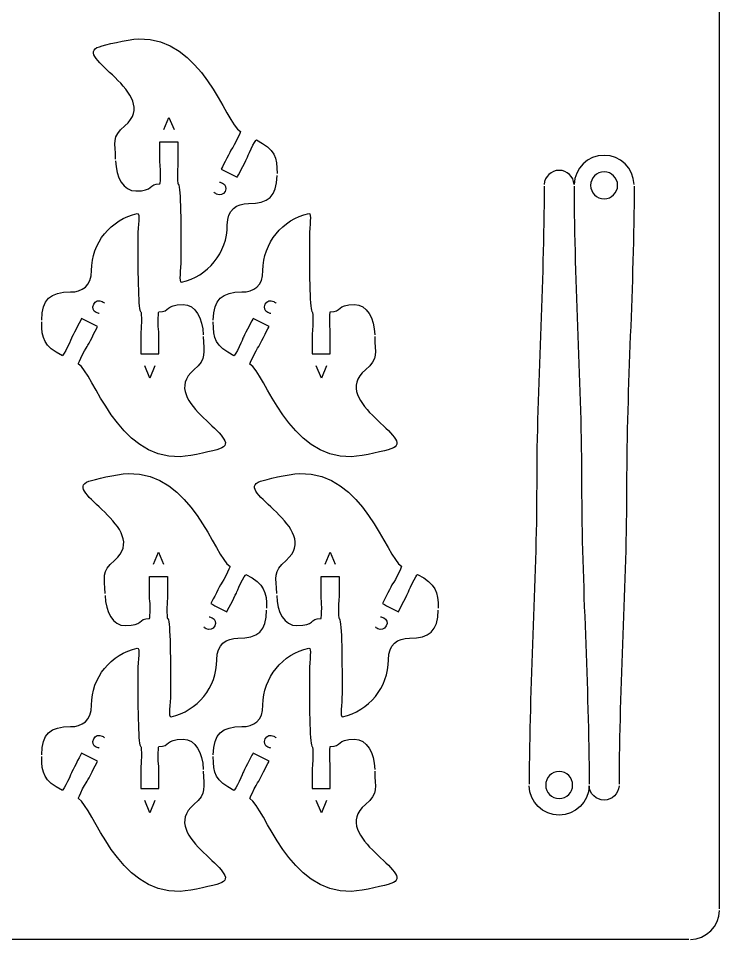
# Model space of a CAD drawing. Extents: x 0 to 300, y 0 to 300.
# Drawn here: x 183 to 300, y 0.1 to 153.7 of the extents above; entities that cross this region are included whole.
import ezdxf

# ---------------------------------------------------------------- set-up
doc = ezdxf.new("R2010")
doc.units = 0
doc.header["$MEASUREMENT"] = 0
doc.layers.add('DEFAULT', color=7, linetype='CONTINUOUS')

msp = doc.modelspace()

# ---------------------------------------------------------------- linework, layer by layer
at = {"layer": 'DEFAULT', "color": 1}
for points in [[(300, 5.25), (300, 294.95)], [(294.85, 0.1), (5.15, 0.1)]]:
    msp.add_lwpolyline(points, dxfattribs=at)
at = {"layer": 'DEFAULT', "color": 250}
for points in [[(207.31, 135.15), (208.15, 137.17), (209, 135.15)], [(205.8, 95.74), (204.97, 93.71), (204.11, 95.74)], [(234.42, 95.74), (233.58, 93.71), (232.73, 95.74)], [(205.57, 62.68), (206.41, 64.71), (207.26, 62.68)], [(234.19, 62.68), (235.02, 64.71), (235.88, 62.68)], [(205.8, 23.27), (204.97, 21.25), (204.11, 23.27)], [(234.42, 23.27), (233.58, 21.25), (232.73, 23.27)]]:
    msp.add_lwpolyline(points, dxfattribs=at)
at = {"layer": 'DEFAULT', "color": 1}
for points, knots in [([(199.26, 130.25), (199.23, 133.02), (198.53, 133.87), (200.81, 135.8), (207.15, 141.18), (191.57, 147.4), (196.55, 148.98), (197.41, 149.25), (201.05, 150.2), (203.11, 150.28), (213.65, 150.69), (217.52, 136.34), (220.07, 134.82), (220.12, 134.79), (219.8, 134.08), (219.36, 133.21), (218.92, 132.35), (218.56, 131.86), (218.48, 131.7), (218.08, 130.92), (216.88, 128.58), (216.88, 128.58), (217.77, 128.13), (218.66, 127.67), (219.55, 127.22), (219.55, 127.22), (220.75, 129.56), (221.15, 130.34), (221.23, 130.49), (221.41, 131.08), (221.85, 131.94), (222.3, 132.8), (222.69, 133.48), (222.74, 133.45), (225.85, 131.86), (226.18, 130.56), (226.19, 127.81)], [0, 0, 0, 0, 1, 1, 1, 2, 2, 2, 3, 3, 3, 4, 4, 4, 5, 5, 5, 6, 6, 6, 7, 7, 7, 15.50187, 15.50187, 15.50187, 16.50187, 16.50187, 16.50187, 17.50187, 17.50187, 17.50187, 18.50187, 18.50187, 18.50187, 19.50187, 19.50187, 19.50187, 19.50187]), ([(199.26, 129.95), (199.3, 127.16), (200.55, 124.92), (202.62, 124.92), (205.71, 124.92), (204.63, 126.12), (206.66, 126.12), (206.71, 126.12), (206.76, 126.9), (206.76, 127.87), (206.76, 128.84), (206.66, 129.44), (206.66, 129.62), (206.66, 130.79), (206.66, 131.95), (206.66, 133.12), (207.66, 133.12), (208.66, 133.12), (209.66, 133.12), (209.66, 131.95), (209.66, 130.79), (209.66, 129.62), (209.66, 129.44), (209.56, 128.84), (209.56, 127.87), (209.56, 126.9), (209.6, 126.12), (209.66, 126.12), (210.09, 126.12), (210.16, 120.51), (210.16, 113.58), (210.16, 111.74), (209.72, 109.63), (210.25, 109.73), (214.62, 110.69), (217.89, 114.58), (217.89, 119.24), (217.89, 121.84), (219.43, 122.81), (221.41, 122.81), (224.75, 122.81), (226.15, 124.01), (226.19, 127.51)], [0, 0, 0, 0, 1, 1, 1, 2, 2, 2, 3, 3, 3, 4, 4, 4, 13.92, 13.92, 13.92, 22.42, 22.42, 22.42, 32.34, 32.34, 32.34, 33.34, 33.34, 33.34, 34.34, 34.34, 34.34, 35.34, 35.34, 35.34, 36.34, 36.34, 36.34, 37.34, 37.34, 37.34, 38.34, 38.34, 38.34, 39.34, 39.34, 39.34, 39.34]), ([(285.73, 126.01), (285.66, 128.7), (283.45, 130.86), (280.74, 130.86), (278.02, 130.86), (275.82, 128.7), (275.74, 126.01)], [0, 0, 0, 0, 1, 1, 1, 2, 2, 2, 2]), ([(275.73, 126.01), (275.66, 127.32), (274.57, 128.36), (273.24, 128.36), (271.91, 128.36), (270.82, 127.32), (270.75, 126.01)], [0, 0, 0, 0, 1, 1, 1, 2, 2, 2, 2]), ([(270.74, 125.71), (270.73, 109.09), (269.49, 92.48), (269.49, 75.86), (269.49, 59.24), (268.24, 42.62), (268.24, 26.01)], [0, 0, 0, 0, 1, 1, 1, 2, 2, 2, 2]), ([(275.74, 125.71), (275.74, 109.09), (276.99, 92.48), (276.99, 75.86), (276.99, 59.24), (278.23, 42.63), (278.24, 26.01)], [0, 0, 0, 0, 1, 1, 1, 2, 2, 2, 2]), ([(285.74, 125.71), (285.73, 109.09), (284.49, 92.48), (284.49, 75.86), (284.49, 59.24), (283.24, 42.63), (283.24, 26.01)], [0, 0, 0, 0, 1, 1, 1, 2, 2, 2, 2]), ([(186.93, 103.38), (186.97, 106.88), (188.37, 108.08), (191.71, 108.08), (193.69, 108.08), (195.23, 109.05), (195.23, 111.65), (195.23, 116.31), (198.5, 120.2), (202.87, 121.16), (203.4, 121.26), (202.96, 119.15), (202.96, 117.31), (202.96, 110.38), (203.03, 104.77), (203.46, 104.77), (203.52, 104.77), (203.56, 103.99), (203.56, 103.02), (203.56, 102.05), (203.46, 101.44), (203.46, 101.27), (203.46, 100.1), (203.46, 98.93), (203.46, 97.77), (204.46, 97.77), (205.46, 97.77), (206.46, 97.77), (206.46, 98.93), (206.46, 100.1), (206.46, 101.27), (206.46, 101.44), (206.36, 102.05), (206.36, 103.02), (206.36, 103.99), (206.41, 104.77), (206.46, 104.77), (208.49, 104.77), (207.41, 105.97), (210.5, 105.97), (212.57, 105.97), (213.82, 103.73), (213.86, 100.94)], [0, 0, 0, 0, 1, 1, 1, 2, 2, 2, 3, 3, 3, 4, 4, 4, 5, 5, 5, 6, 6, 6, 7, 7, 7, 16.92, 16.92, 16.92, 25.42, 25.42, 25.42, 35.34, 35.34, 35.34, 36.34, 36.34, 36.34, 37.34, 37.34, 37.34, 38.34, 38.34, 38.34, 39.34, 39.34, 39.34, 39.34]), ([(215.55, 103.38), (215.58, 106.88), (216.99, 108.08), (220.32, 108.08), (222.3, 108.08), (223.84, 109.05), (223.84, 111.65), (223.84, 116.31), (227.11, 120.2), (231.48, 121.16), (232.01, 121.26), (231.57, 119.15), (231.57, 117.31), (231.57, 110.38), (231.64, 104.77), (232.07, 104.77), (232.13, 104.77), (232.17, 103.99), (232.17, 103.02), (232.17, 102.05), (232.07, 101.44), (232.07, 101.27), (232.07, 100.1), (232.07, 98.93), (232.07, 97.77), (233.07, 97.77), (234.07, 97.77), (235.07, 97.77), (235.07, 98.93), (235.07, 100.1), (235.07, 101.27), (235.07, 101.44), (234.97, 102.05), (234.97, 103.02), (234.97, 103.99), (235.02, 104.77), (235.07, 104.77), (237.1, 104.77), (236.02, 105.97), (239.11, 105.97), (241.19, 105.97), (242.43, 103.73), (242.47, 100.94)], [0, 0, 0, 0, 1, 1, 1, 2, 2, 2, 3, 3, 3, 4, 4, 4, 5, 5, 5, 6, 6, 6, 7, 7, 7, 16.92, 16.92, 16.92, 25.42, 25.42, 25.42, 35.34, 35.34, 35.34, 36.34, 36.34, 36.34, 37.34, 37.34, 37.34, 38.34, 38.34, 38.34, 39.34, 39.34, 39.34, 39.34]), ([(213.86, 100.64), (213.88, 97.87), (214.58, 97.02), (212.31, 95.09), (205.97, 89.71), (221.55, 83.49), (216.57, 81.91), (215.71, 81.64), (212.07, 80.69), (210.01, 80.61), (199.47, 80.2), (195.6, 94.55), (193.05, 96.07), (193, 96.1), (193.32, 96.81), (193.76, 97.68), (194.2, 98.54), (194.56, 99.03), (194.64, 99.19), (195.04, 99.97), (196.24, 102.3), (196.24, 102.3), (195.35, 102.76), (194.46, 103.21), (193.57, 103.67), (193.57, 103.67), (192.37, 101.33), (191.97, 100.55), (191.89, 100.4), (191.71, 99.81), (191.26, 98.95), (190.82, 98.09), (190.43, 97.41), (190.38, 97.44), (187.26, 99.03), (186.94, 100.33), (186.93, 103.08)], [0, 0, 0, 0, 1, 1, 1, 2, 2, 2, 3, 3, 3, 4, 4, 4, 5, 5, 5, 6, 6, 6, 7, 7, 7, 15.50187, 15.50187, 15.50187, 16.50187, 16.50187, 16.50187, 17.50187, 17.50187, 17.50187, 18.50187, 18.50187, 18.50187, 19.50187, 19.50187, 19.50187, 19.50187]), ([(242.47, 100.64), (242.5, 97.87), (243.2, 97.02), (240.92, 95.09), (234.58, 89.71), (250.16, 83.49), (245.18, 81.91), (244.32, 81.64), (240.68, 80.69), (238.62, 80.61), (228.08, 80.2), (224.21, 94.55), (221.66, 96.07), (221.61, 96.1), (221.93, 96.81), (222.37, 97.68), (222.81, 98.54), (223.18, 99.03), (223.25, 99.19), (223.66, 99.97), (224.85, 102.3), (224.85, 102.3), (223.96, 102.76), (223.07, 103.21), (222.18, 103.67), (222.18, 103.67), (220.98, 101.33), (220.58, 100.55), (220.51, 100.4), (220.32, 99.81), (219.88, 98.95), (219.44, 98.09), (219.04, 97.41), (218.99, 97.44), (215.88, 99.03), (215.56, 100.33), (215.55, 103.08)], [0, 0, 0, 0, 1, 1, 1, 2, 2, 2, 3, 3, 3, 4, 4, 4, 5, 5, 5, 6, 6, 6, 7, 7, 7, 15.50187, 15.50187, 15.50187, 16.50187, 16.50187, 16.50187, 17.50187, 17.50187, 17.50187, 18.50187, 18.50187, 18.50187, 19.50187, 19.50187, 19.50187, 19.50187]), ([(197.52, 57.78), (197.49, 60.55), (196.79, 61.4), (199.07, 63.33), (205.41, 68.71), (189.83, 74.93), (194.81, 76.51), (195.67, 76.78), (199.31, 77.73), (201.37, 77.81), (211.91, 78.22), (215.78, 63.87), (218.33, 62.35), (218.38, 62.32), (218.06, 61.61), (217.62, 60.74), (217.18, 59.88), (216.82, 59.39), (216.74, 59.23), (216.34, 58.45), (215.14, 56.12), (215.14, 56.12), (216.03, 55.66), (216.92, 55.21), (217.81, 54.75), (217.81, 54.75), (219.01, 57.09), (219.41, 57.87), (219.49, 58.02), (219.67, 58.61), (220.11, 59.47), (220.56, 60.33), (220.95, 61.01), (221, 60.98), (224.11, 59.39), (224.44, 58.09), (224.45, 55.34)], [0, 0, 0, 0, 1, 1, 1, 2, 2, 2, 3, 3, 3, 4, 4, 4, 5, 5, 5, 6, 6, 6, 7, 7, 7, 15.50187, 15.50187, 15.50187, 16.50187, 16.50187, 16.50187, 17.50187, 17.50187, 17.50187, 18.50187, 18.50187, 18.50187, 19.50187, 19.50187, 19.50187, 19.50187]), ([(226.13, 57.78), (226.1, 60.55), (225.41, 61.4), (227.69, 63.33), (234.02, 68.71), (218.45, 74.93), (223.43, 76.51), (224.28, 76.78), (227.92, 77.73), (229.99, 77.81), (240.53, 78.22), (244.4, 63.87), (246.94, 62.35), (246.99, 62.32), (246.68, 61.61), (246.23, 60.74), (245.79, 59.88), (245.43, 59.39), (245.35, 59.23), (244.95, 58.45), (243.75, 56.12), (243.75, 56.12), (244.64, 55.66), (245.53, 55.21), (246.42, 54.75), (246.42, 54.75), (247.62, 57.09), (248.02, 57.87), (248.1, 58.02), (248.29, 58.61), (248.73, 59.47), (249.17, 60.33), (249.56, 61.01), (249.61, 60.98), (252.73, 59.39), (253.05, 58.09), (253.06, 55.34)], [0, 0, 0, 0, 1, 1, 1, 2, 2, 2, 3, 3, 3, 4, 4, 4, 5, 5, 5, 6, 6, 6, 7, 7, 7, 15.50187, 15.50187, 15.50187, 16.50187, 16.50187, 16.50187, 17.50187, 17.50187, 17.50187, 18.50187, 18.50187, 18.50187, 19.50187, 19.50187, 19.50187, 19.50187]), ([(197.52, 57.48), (197.56, 54.69), (198.81, 52.45), (200.88, 52.45), (203.97, 52.45), (202.89, 53.65), (204.92, 53.65), (204.97, 53.65), (205.02, 54.43), (205.02, 55.4), (205.02, 56.37), (204.92, 56.98), (204.92, 57.15), (204.92, 58.32), (204.92, 59.49), (204.92, 60.65), (205.92, 60.65), (206.92, 60.65), (207.92, 60.65), (207.92, 59.49), (207.92, 58.32), (207.92, 57.15), (207.92, 56.98), (207.82, 56.37), (207.82, 55.4), (207.82, 54.43), (207.86, 53.65), (207.92, 53.65), (208.35, 53.65), (208.42, 48.04), (208.42, 41.11), (208.42, 39.27), (207.98, 37.16), (208.51, 37.26), (212.88, 38.22), (216.15, 42.11), (216.15, 46.77), (216.15, 49.37), (217.69, 50.34), (219.67, 50.34), (223.01, 50.34), (224.41, 51.54), (224.45, 55.04)], [0, 0, 0, 0, 1, 1, 1, 2, 2, 2, 3, 3, 3, 4, 4, 4, 13.92, 13.92, 13.92, 22.42, 22.42, 22.42, 32.34, 32.34, 32.34, 33.34, 33.34, 33.34, 34.34, 34.34, 34.34, 35.34, 35.34, 35.34, 36.34, 36.34, 36.34, 37.34, 37.34, 37.34, 38.34, 38.34, 38.34, 39.34, 39.34, 39.34, 39.34]), ([(226.14, 57.48), (226.18, 54.69), (227.42, 52.45), (229.49, 52.45), (232.59, 52.45), (231.51, 53.65), (233.53, 53.65), (233.59, 53.65), (233.63, 54.43), (233.63, 55.4), (233.63, 56.37), (233.53, 56.98), (233.53, 57.15), (233.53, 58.32), (233.53, 59.49), (233.53, 60.65), (234.53, 60.65), (235.53, 60.65), (236.53, 60.65), (236.53, 59.49), (236.53, 58.32), (236.53, 57.15), (236.53, 56.98), (236.43, 56.37), (236.43, 55.4), (236.43, 54.43), (236.48, 53.65), (236.53, 53.65), (236.97, 53.65), (237.03, 48.04), (237.03, 41.11), (237.03, 39.27), (236.59, 37.16), (237.12, 37.26), (241.49, 38.22), (244.76, 42.11), (244.76, 46.77), (244.76, 49.37), (246.3, 50.34), (248.28, 50.34), (251.62, 50.34), (253.02, 51.54), (253.06, 55.04)], [0, 0, 0, 0, 1, 1, 1, 2, 2, 2, 3, 3, 3, 4, 4, 4, 13.92, 13.92, 13.92, 22.42, 22.42, 22.42, 32.34, 32.34, 32.34, 33.34, 33.34, 33.34, 34.34, 34.34, 34.34, 35.34, 35.34, 35.34, 36.34, 36.34, 36.34, 37.34, 37.34, 37.34, 38.34, 38.34, 38.34, 39.34, 39.34, 39.34, 39.34]), ([(186.93, 30.91), (186.97, 34.42), (188.37, 35.61), (191.71, 35.61), (193.69, 35.61), (195.23, 36.58), (195.23, 39.19), (195.23, 43.84), (198.5, 47.73), (202.87, 48.69), (203.4, 48.79), (202.96, 46.69), (202.96, 44.84), (202.96, 37.91), (203.03, 32.3), (203.46, 32.3), (203.52, 32.3), (203.56, 31.52), (203.56, 30.55), (203.56, 29.58), (203.46, 28.98), (203.46, 28.8), (203.46, 27.63), (203.46, 26.47), (203.46, 25.3), (204.46, 25.3), (205.46, 25.3), (206.46, 25.3), (206.46, 26.47), (206.46, 27.63), (206.46, 28.8), (206.46, 28.98), (206.36, 29.58), (206.36, 30.55), (206.36, 31.52), (206.41, 32.3), (206.46, 32.3), (208.49, 32.3), (207.41, 33.5), (210.5, 33.5), (212.57, 33.5), (213.81, 31.27), (213.86, 28.47)], [0, 0, 0, 0, 1, 1, 1, 2, 2, 2, 3, 3, 3, 4, 4, 4, 5, 5, 5, 6, 6, 6, 7, 7, 7, 16.92, 16.92, 16.92, 25.42, 25.42, 25.42, 35.34, 35.34, 35.34, 36.34, 36.34, 36.34, 37.34, 37.34, 37.34, 38.34, 38.34, 38.34, 39.34, 39.34, 39.34, 39.34]), ([(215.55, 30.91), (215.58, 34.42), (216.99, 35.61), (220.32, 35.61), (222.3, 35.61), (223.84, 36.58), (223.84, 39.19), (223.84, 43.84), (227.11, 47.73), (231.48, 48.69), (232.01, 48.79), (231.57, 46.69), (231.57, 44.84), (231.57, 37.91), (231.64, 32.3), (232.07, 32.3), (232.13, 32.3), (232.17, 31.52), (232.17, 30.55), (232.17, 29.58), (232.07, 28.98), (232.07, 28.8), (232.07, 27.63), (232.07, 26.47), (232.07, 25.3), (233.07, 25.3), (234.07, 25.3), (235.07, 25.3), (235.07, 26.47), (235.07, 27.63), (235.07, 28.8), (235.07, 28.98), (234.97, 29.58), (234.97, 30.55), (234.97, 31.52), (235.02, 32.3), (235.07, 32.3), (237.1, 32.3), (236.02, 33.5), (239.11, 33.5), (241.18, 33.5), (242.43, 31.27), (242.47, 28.47)], [0, 0, 0, 0, 1, 1, 1, 2, 2, 2, 3, 3, 3, 4, 4, 4, 5, 5, 5, 6, 6, 6, 7, 7, 7, 16.92, 16.92, 16.92, 25.42, 25.42, 25.42, 35.34, 35.34, 35.34, 36.34, 36.34, 36.34, 37.34, 37.34, 37.34, 38.34, 38.34, 38.34, 39.34, 39.34, 39.34, 39.34]), ([(213.86, 28.17), (213.88, 25.41), (214.58, 24.55), (212.31, 22.62), (205.97, 17.24), (221.55, 11.02), (216.57, 9.44), (215.71, 9.17), (212.07, 8.23), (210.01, 8.14), (199.47, 7.73), (195.6, 22.08), (193.05, 23.6), (193, 23.63), (193.32, 24.34), (193.76, 25.21), (194.2, 26.07), (194.56, 26.56), (194.64, 26.72), (195.04, 27.5), (196.24, 29.84), (196.24, 29.84), (195.35, 30.29), (194.46, 30.75), (193.57, 31.2), (193.57, 31.2), (192.37, 28.86), (191.97, 28.08), (191.89, 27.93), (191.71, 27.34), (191.26, 26.48), (190.82, 25.62), (190.43, 24.94), (190.38, 24.97), (187.26, 26.56), (186.94, 27.86), (186.93, 30.61)], [0, 0, 0, 0, 1, 1, 1, 2, 2, 2, 3, 3, 3, 4, 4, 4, 5, 5, 5, 6, 6, 6, 7, 7, 7, 15.50187, 15.50187, 15.50187, 16.50187, 16.50187, 16.50187, 17.50187, 17.50187, 17.50187, 18.50187, 18.50187, 18.50187, 19.50187, 19.50187, 19.50187, 19.50187]), ([(242.47, 28.17), (242.5, 25.41), (243.2, 24.55), (240.92, 22.62), (234.58, 17.24), (250.16, 11.02), (245.18, 9.44), (244.32, 9.17), (240.68, 8.23), (238.62, 8.14), (228.08, 7.73), (224.21, 22.08), (221.66, 23.6), (221.61, 23.63), (221.93, 24.34), (222.37, 25.21), (222.81, 26.07), (223.18, 26.56), (223.25, 26.72), (223.66, 27.5), (224.85, 29.84), (224.85, 29.84), (223.96, 30.29), (223.07, 30.75), (222.18, 31.2), (222.18, 31.2), (220.98, 28.86), (220.58, 28.08), (220.51, 27.93), (220.32, 27.34), (219.88, 26.48), (219.44, 25.62), (219.04, 24.94), (218.99, 24.97), (215.88, 26.56), (215.56, 27.86), (215.55, 30.61)], [0, 0, 0, 0, 1, 1, 1, 2, 2, 2, 3, 3, 3, 4, 4, 4, 5, 5, 5, 6, 6, 6, 7, 7, 7, 15.50187, 15.50187, 15.50187, 16.50187, 16.50187, 16.50187, 17.50187, 17.50187, 17.50187, 18.50187, 18.50187, 18.50187, 19.50187, 19.50187, 19.50187, 19.50187]), ([(278.23, 25.71), (278.16, 23.02), (275.95, 20.86), (273.24, 20.86), (270.53, 20.86), (268.32, 23.02), (268.24, 25.71)], [0, 0, 0, 0, 1, 1, 1, 2, 2, 2, 2]), ([(283.23, 25.71), (283.15, 24.4), (282.07, 23.36), (280.74, 23.36), (279.41, 23.36), (278.32, 24.4), (278.25, 25.71)], [0, 0, 0, 0, 1, 1, 1, 2, 2, 2, 2])]:
    msp.add_open_spline(points, degree=3, knots=knots, dxfattribs=at)
at = {"layer": 'DEFAULT', "color": 7}
for points in [[(280.74, 123.61), (279.49, 123.61), (278.49, 124.62), (278.49, 125.86), (278.49, 127.1), (279.49, 128.11), (280.74, 128.11), (281.98, 128.11), (282.99, 127.1), (282.99, 125.86), (282.99, 124.62), (281.98, 123.61), (280.74, 123.61)], [(273.24, 23.61), (271.99, 23.61), (270.99, 24.62), (270.99, 25.86), (270.99, 27.1), (271.99, 28.11), (273.24, 28.11), (274.48, 28.11), (275.49, 27.1), (275.49, 25.86), (275.49, 24.62), (274.48, 23.61), (273.24, 23.61)]]:
    msp.add_open_spline(points, degree=3, knots=[0, 0, 0, 0, 1, 1, 1, 2, 2, 2, 3, 3, 3, 4, 4, 4, 4], dxfattribs=at)
at = {"layer": 'DEFAULT', "color": 250}
for points in [[(216.58, 126.39), (216.69, 126.38), (216.88, 126.34), (217.1, 126.23), (217.6, 125.97), (217.82, 125.45), (217.52, 124.86), (217.23, 124.3), (216.66, 124.11), (216.1, 124.4), (215.87, 124.51), (215.76, 124.63), (215.71, 124.7)], [(196.54, 104.5), (196.43, 104.51), (196.24, 104.55), (196.02, 104.66), (195.51, 104.92), (195.29, 105.44), (195.6, 106.03), (195.88, 106.59), (196.46, 106.78), (197.02, 106.49), (197.24, 106.38), (197.36, 106.26), (197.4, 106.19)], [(225.15, 104.5), (225.05, 104.51), (224.85, 104.55), (224.63, 104.66), (224.13, 104.92), (223.91, 105.44), (224.21, 106.03), (224.5, 106.59), (225.08, 106.78), (225.63, 106.49), (225.86, 106.38), (225.97, 106.26), (226.02, 106.19)], [(214.84, 53.92), (214.95, 53.92), (215.14, 53.87), (215.36, 53.76), (215.86, 53.5), (216.08, 52.98), (215.78, 52.39), (215.49, 51.83), (214.92, 51.64), (214.36, 51.93), (214.13, 52.04), (214.02, 52.16), (213.97, 52.23)], [(243.45, 53.92), (243.56, 53.92), (243.75, 53.87), (243.97, 53.76), (244.48, 53.5), (244.7, 52.98), (244.4, 52.39), (244.11, 51.83), (243.53, 51.64), (242.97, 51.93), (242.75, 52.04), (242.63, 52.16), (242.59, 52.23)], [(196.54, 32.04), (196.43, 32.04), (196.24, 32.08), (196.02, 32.19), (195.51, 32.45), (195.29, 32.97), (195.6, 33.56), (195.88, 34.12), (196.46, 34.31), (197.02, 34.02), (197.24, 33.91), (197.36, 33.79), (197.4, 33.73)], [(225.15, 32.04), (225.05, 32.04), (224.85, 32.08), (224.63, 32.19), (224.13, 32.45), (223.91, 32.97), (224.21, 33.56), (224.5, 34.12), (225.08, 34.31), (225.63, 34.02), (225.86, 33.91), (225.97, 33.79), (226.02, 33.73)]]:
    msp.add_open_spline(points, degree=3, knots=[0, 0, 0, 0, 1, 1, 1, 2, 2, 2, 3, 3, 3, 4, 4, 4, 4], dxfattribs=at)
at = {"layer": 'DEFAULT', "color": 1}
msp.add_open_spline([(295.15, 0.1), (297.78, 0.18), (299.92, 2.32), (300, 4.95)], degree=3, dxfattribs=at)

doc.saveas('drawing.dxf')
